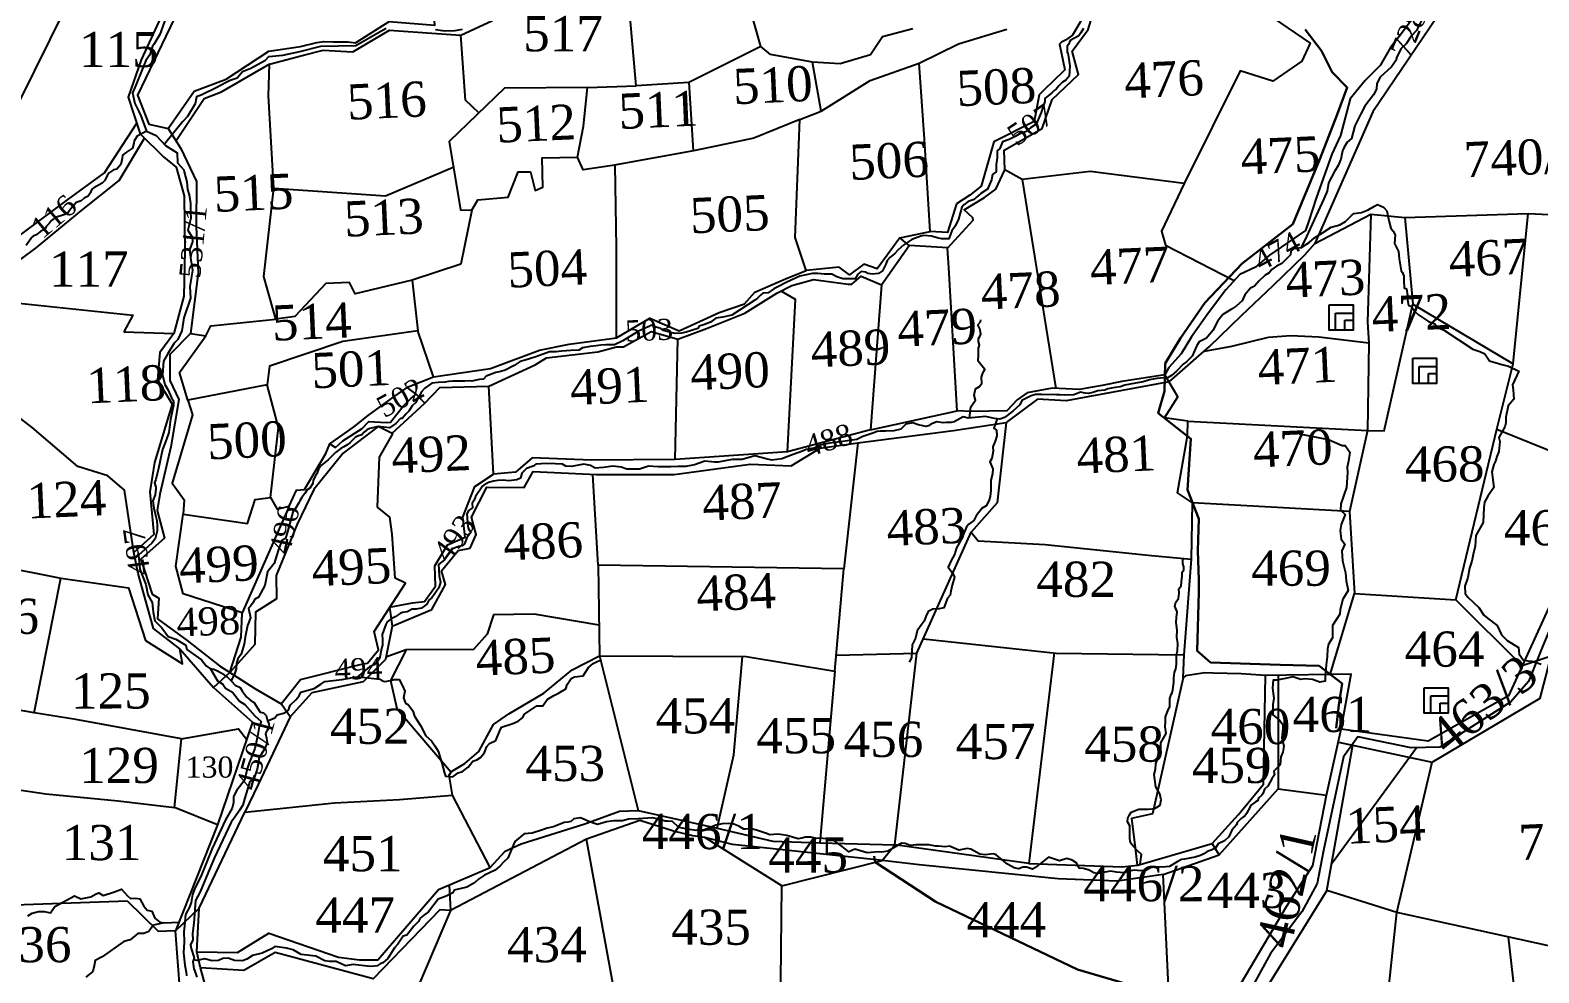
# Model space of a CAD drawing. Header units: inches. Extents: x 38 to 715, y -32 to 1237.
# Drawn here: x 269.2 to 376.4, y 925.1 to 992 of the extents above; entities that cross this region are included whole.
import ezdxf

# ---------------------------------------------------------------- set-up
doc = ezdxf.new("R2010")
doc.units = ezdxf.units.IN
doc.header["$MEASUREMENT"] = 0
doc.linetypes.add('ACAD_ISO02W100', pattern=[15, 12, -3])
doc.linetypes.add('ACAD_ISO07W100', pattern=[3, 0, -3])
for name, color, linetype in [('CARTTRACK', 30, 'ACAD_ISO02W100'), ('NALA', 4, 'Continuous'), ('SQUAREWELL', 5, 'Continuous'), ('SURVEY_BND', 7, 'Continuous'), ('SURVEY_NO', 7, 'Continuous')]:
    doc.layers.add(name, color=color, linetype=linetype)
doc.layers.add('FOOTPATH', color=150, linetype='ACAD_ISO07W100', lineweight=30)
doc.styles.get("Standard").update_dxf_attribs({"font": 'TIMES.TTF', "height": 0.12})

msp = doc.modelspace()

# ---------------------------------------------------------------- linework, layer by layer
at = {"layer": 'CARTTRACK', "linetype": 'ByBlock'}
for points in [[(408.67, 990.96), (400.1, 983.94), (395.84, 979.23), (392.1, 974.14), (390.21, 970.39), (387.23, 964.7), (385.1, 961.06), (382.06, 958.38), (380.76, 956.59), (378.45, 952.48), (376.69, 948.31), (375.67, 945.78), (374.43, 944.32), (369.37, 941.11), (367.34, 941.06), (363.56, 941.85), (362.53, 940.41), (361.11, 933.76), (360.65, 931.42), (359.58, 929.4), (357.35, 926.44), (356.13, 924.25)], [(367.75, 941.07), (361.69, 932.8)]]:
    msp.add_lwpolyline(points, dxfattribs=at)
at = {"layer": 'FOOTPATH', "linetype": 'ByBlock'}
for points in [[(359.8, 992.07), (360.96, 990.56), (361.72, 989.04), (362.8, 987.97), (362.07, 986.03), (360.85, 982.88), (358.94, 978.25), (355.32, 975.47), (352.68, 972.67), (350.94, 970.16), (349.87, 968.35), (349.81, 966.39), (349.37, 964.82), (351.69, 963.01), (351.44, 959.38), (352.25, 957.32), (352.17, 955.05), (352.25, 952.98), (352.25, 952.11), (352.14, 947.94), (353.09, 947.13), (358.04, 946.96), (360.8, 946.88), (362.43, 945.62), (362.19, 944.12), (362.01, 942.45)], [(354.03, 922.27), (343.64, 925.32), (333.56, 930.13), (329.24, 932.93), (329.19, 933.37)]]:
    msp.add_lwpolyline(points, dxfattribs=at)
at = {"layer": 'NALA'}
for points in [[(278.86, 992.97), (278.42, 991.73), (278, 991.01), (277.9, 990.9), (277.72, 990.29), (277.42, 989.88), (277.12, 989.13), (276.72, 988.12), (276.47, 987.58), (276.65, 986.83), (276.92, 986.25), (277.06, 985.94), (277.15, 985.75), (277.47, 984.86), (278.16, 984.54), (278.83, 983.85), (279.64, 983.32), (279.68, 982.62), (280.12, 982.11), (280.15, 981.96), (280.34, 981.25), (280.38, 980.72), (280.51, 980.34), (280.6, 979.72), (280.6, 979.11), (280.63, 978.68)], [(344.06, 992.14), (343.87, 991.84), (343.73, 991.63), (343.12, 991.29), (342.98, 991.01), (342.9, 990.9), (342.9, 990.44), (342.94, 990.42), (343.09, 989.51), (343.07, 989.13), (343.03, 988.77), (342.81, 988.48), (342.57, 988.33), (342.31, 988.08), (342.12, 987.85), (341.96, 987.74), (341.81, 987.59), (341.3, 987.18), (341.3, 986.96), (341.19, 986.61), (341.04, 986.19), (340.7, 985.35), (340.29, 985.09), (339.94, 984.81), (339.65, 984.74), (339.21, 984.48), (338.77, 984.27), (338.3, 984.11), (338.1, 983.62), (337.92, 983.47), (337.92, 982.97), (337.84, 982.48), (337.84, 981.96), (337.6, 981.78), (337.52, 981.41), (337.23, 980.74), (336.77, 980.43), (336.42, 980.15), (336.28, 980), (335.87, 979.87), (335.56, 979.62), (335.41, 979.46), (335.18, 978.61), (334.94, 978.11), (334.7, 977.78), (334.49, 977.2), (334.3, 977.2), (333.97, 977.21), (333.65, 977.27), (333.26, 977.4), (332.71, 977.44), (332.5, 977.41), (331.85, 977.17), (331.3, 976.79), (330.88, 976.44), (330.63, 976.15), (330.3, 975.89), (330.11, 975.67), (330, 975.4), (329.78, 974.94), (329.49, 974.74), (329.07, 974.7), (328.74, 974.74), (328.56, 974.85), (328.25, 974.9), (328.01, 974.7), (327.82, 974.36), (327.43, 974.38), (326.96, 974.38), (326.52, 974.5), (326.18, 974.71), (325.65, 974.7), (325.17, 974.76), (324.79, 974.76), (324.34, 974.66), (323.91, 974.55), (323.33, 974.31), (322.87, 974.08), (322.39, 973.83), (322.04, 973.65), (321.64, 973.38), (321.28, 973.36), (321.11, 973.2), (320.9, 972.99), (320.71, 972.85), (319.06, 971.78), (318.42, 971.64), (317.93, 971.58), (317.56, 971.29), (317.12, 971.12), (316.74, 971), (316.65, 970.83), (315.81, 970.59), (315.49, 970.51), (315.04, 970.48), (314.63, 970.59), (314.21, 970.7), (314.02, 970.83), (313.68, 970.93), (313.3, 971.09), (313.16, 970.98), (312.43, 970.66), (311.32, 969.96), (310.72, 969.69), (310.11, 969.69), (309.76, 969.66), (309.43, 969.61), (308.99, 969.57), (308.45, 969.46), (308.19, 969.3), (307.62, 969.27), (306.97, 969.24), (306.58, 969.18), (306.1, 969.19), (305.14, 968.84), (304.37, 968.6), (304.03, 968.5), (303.59, 968.21), (302.97, 967.89), (302.64, 967.78), (302.3, 967.71), (301.6, 967.45), (301.41, 967.24), (301.1, 967.23), (300.59, 967.11), (300.41, 967.12), (300.09, 967.11), (299.79, 967.09), (299.71, 967.09), (299.25, 967.11), (298.94, 967.07), (298.67, 967.02), (298.2, 967.01), (297.75, 966.97), (297.24, 966.61), (297, 966.33), (296.94, 966.17), (296.75, 965.86), (296.61, 965.59), (296.35, 965.34), (296.11, 964.97), (295.92, 964.78), (295.64, 964.45), (295.51, 964.46), (295.2, 964.1), (294.73, 963.79), (293.94, 963.89), (293.34, 963.73), (293.14, 963.65), (292.95, 963.47), (292.78, 963.28), (292.46, 963.2), (292.3, 963.09), (292.15, 962.95), (291.94, 962.74), (291.79, 962.61), (291.5, 962.43), (291.29, 962.33), (290.91, 962.03), (290.74, 961.86), (290.54, 961.68), (290.37, 961.52), (289.9, 961.13), (289.69, 960.84), (289.57, 960.53), (289.48, 960.38), (289.32, 960.08), (289.3, 959.83), (289.07, 959.49), (288.88, 959.38), (288.73, 959.13), (288.51, 958.85), (288.36, 958.59), (288.29, 958.47), (288.05, 958.05), (287.93, 957.87), (287.87, 957.8), (287.52, 956.5), (287.35, 955.93), (287.1, 955.78), (286.83, 955.08), (286.55, 954.15), (286.07, 953.57), (285.87, 952.59), (285.42, 951.76), (285.14, 951.59), (285.06, 951.39), (284.86, 951.13), (284.73, 950.97), (284.86, 950.3), (284.65, 949.75), (284.48, 948.92), (284.42, 948.41), (284.2, 947.7), (283.96, 947.38), (283.86, 947.07), (283.84, 946.68), (283.74, 946.35), (283.48, 945.81), (283.77, 945.51), (284.14, 945.34), (284.3, 945.06), (284.43, 944.86), (284.61, 944.65), (284.9, 944.4), (285.1, 944.29), (285.54, 943.58), (285.79, 943.54), (285.97, 943.36), (286.08, 942.98), (286.17, 942.77), (286.18, 942.53), (286.02, 942.26), (285.94, 942.08), (286.01, 941.74), (286.04, 941.41), (285.89, 941.02), (285.62, 940.58), (285.47, 940.38), (285.34, 939.55), (285.1, 938.85), (284.82, 938.66), (284.45, 937.51), (284.32, 936.99), (284.06, 936.59), (283.76, 936.14), (283.48, 935.78), (282.3, 933.28), (281.73, 931.91), (281.28, 930.83), (280.96, 930.22), (280.83, 928.61), (280.74, 927.87), (280.76, 927.42), (280.59, 927.06), (280.65, 926.8), (280.85, 926.14), (280.76, 925.86), (280.83, 925.37), (280.9, 925.19), (281.05, 924.77)]]:
    msp.add_lwpolyline(points, dxfattribs=at)
at = {"layer": 'NALA', "linetype": 'ByBlock'}
for points in [[(294.5, 992.14), (293.92, 991.81), (292.34, 990.93), (289.83, 990.88), (288.35, 990.5), (287.14, 990.23), (286.42, 990.16), (286.14, 990.13), (285.89, 989.86), (284.88, 989.32), (284.29, 989.07), (283.91, 988.62), (283.42, 988.46), (283.14, 988.31), (282.42, 987.94), (281.41, 987.43), (281.03, 987.3), (280.94, 986.8), (280.39, 985.9), (280.02, 985.52), (278.76, 983.93)], [(368.07, 992.71), (367.71, 992), (367.34, 991.6), (366.98, 991.06), (366.64, 990.74), (366.33, 990.14), (366.25, 989.87), (366.12, 989.67), (365.94, 989.43), (365.13, 988.69), (364.89, 988.24), (364.87, 987.84), (364.66, 987.44), (364.05, 986.64), (363.76, 986.09), (363.59, 985.75), (363.34, 985.23), (363.09, 984.33), (362.8, 984.08), (362.56, 983.68), (362.45, 983.45), (362.34, 982.88), (362.15, 982.43), (361.9, 981.99), (361.69, 981.6), (361.47, 981.18), (361.36, 980.59), (361.14, 980.06), (359.76, 977.07), (359.51, 976.58), (359.01, 976.51), (358.78, 976.3), (358.77, 976.08), (358.15, 975.45), (357.78, 975.27), (357.45, 975.04), (357.45, 975.04), (357.25, 974.79), (356.96, 974.63), (356.52, 974.21), (356.2, 973.86), (355.93, 973.7), (355.52, 973.24), (355.33, 972.8), (354.92, 972.46), (354.58, 972.21), (354.2, 971.98), (353.96, 971.83), (353.61, 971.39), (353.25, 970.71), (352.79, 970.16), (352.28, 969.89), (352.1, 969.64), (351.78, 968.88), (351.37, 968.47), (351.13, 968.32), (350.69, 967.83), (350.32, 967.5), (350.07, 967.37), (349.26, 967.29), (348.75, 967.19), (348.29, 967.05), (347.74, 966.96), (346.99, 966.81), (346.65, 966.71), (346.3, 966.66), (345.78, 966.55), (345.57, 966.46), (345.08, 966.42), (344.73, 966.3), (344.41, 966.22), (344.17, 966.24), (343.85, 966.32), (343.38, 966.14), (342.73, 966.11), (342.37, 966.13), (342.13, 966.12), (341.06, 966.15), (340.65, 966.16), (340.34, 966.07), (339.67, 965.72), (339.52, 965.41), (339.04, 964.96), (338.44, 964.52), (338.11, 964.4), (337.73, 964.45), (337.1, 964.59), (335.87, 964.47), (335.51, 964.56), (334.86, 964.21), (334.65, 964.16), (334.3, 964.17), (334.09, 964.15), (333.64, 964.21), (333.2, 964.04), (333.04, 963.93), (332.88, 963.89), (332.31, 964), (331.93, 964.15), (331.44, 964.04), (331.07, 963.68), (330.57, 963.57), (329.99, 963.54), (329.63, 963.56), (329.39, 963.53), (329.09, 963.41), (328.38, 963.18), (327.96, 962.95), (326.96, 962.82), (326, 962.69), (325.35, 962.56), (324.91, 962.35), (324.57, 962.3), (324.35, 962.25), (324.09, 962.13), (323.42, 961.89), (323.05, 961.76), (322.63, 961.59), (321.92, 961.5), (321.5, 961.58), (320.7, 961.8), (319.81, 961.54), (319.1, 961.54), (319.1, 961.54), (318.09, 961.35), (317.86, 961.35), (317.86, 961.35), (317.14, 961.42), (316.41, 961.17), (315.8, 961.05), (315.26, 961.04), (314.74, 961.02), (313.82, 961.01), (313.15, 961.07), (312.51, 960.84), (311.6, 960.84), (311.2, 960.99), (310.61, 961.06), (309.95, 960.98), (309.36, 960.91), (309.02, 961.1), (308.55, 961.2), (307.67, 961.03), (307.27, 961.07), (307.04, 961.2), (306.53, 961.24), (305.9, 961.25), (305.14, 961.2), (304.94, 961.06), (304.47, 960.89), (304.15, 960.57), (304.05, 960.2), (303.78, 960.09), (303.23, 960.02), (302.82, 960.06), (302.45, 960.05), (302.13, 960), (301.77, 959.9), (301.44, 959.71), (301.35, 959.65), (300.85, 958.9), (300.75, 958.65), (300.62, 958.44), (300.64, 958.1), (300.36, 957.92), (300.23, 957.66), (300.25, 957.45), (300.28, 956.99), (300.34, 956.66), (300.51, 956.35), (300.23, 955.97), (300.07, 955.55), (299.91, 955.4), (299.64, 955.36), (299.4, 955.26), (299.25, 955.19), (298.64, 954.41), (298.22, 954.09), (298.25, 953.73), (298.26, 953.28), (298.37, 952.82), (298.25, 952.42), (297.75, 951.72), (297.54, 951.54), (297.39, 951.26), (297.01, 950.98), (296.64, 950.91), (296.34, 950.91), (296, 950.71), (295.67, 950.67), (295.49, 950.6), (295.15, 950.37), (294.86, 950.22), (294.58, 950), (294.49, 949.81), (294.22, 949.11), (294.24, 948.73), (294.24, 948.35), (294.17, 948.11), (294.17, 948.11), (294.02, 947.39), (293.7, 946.98), (293.33, 946.8), (292.44, 946.07)], [(299.91, 992.09), (299.39, 991.99), (298.68, 991.97), (298.01, 992.05)], [(277.47, 984.86), (276.81, 984.5), (276.6, 984.16), (276.57, 984), (276.48, 983.66), (276.06, 983.36), (275.77, 983.15), (275.74, 982.91), (275.64, 982.5), (275.37, 982.16), (275.13, 982.1), (274.81, 981.91), (274.7, 981.75), (274.5, 981.35), (274.33, 981.17), (273.73, 980.83), (273.59, 980.73), (273.48, 980.46), (273.32, 980.25), (273.05, 980.1), (272.83, 979.91), (272.47, 979.79), (272.32, 979.58), (272.2, 979.45), (271.94, 979.13), (271.67, 978.95), (271.39, 978.84), (271.15, 978.78), (271.06, 978.75), (270.85, 978.6), (270.7, 978.48), (270.56, 978.3), (270.37, 978.11), (270.26, 977.94), (270.11, 977.82), (269.93, 977.72), (269.64, 977.5), (269.42, 977.41), (269.28, 977.28), (269.22, 977.19), (268.91, 976.74)], [(359.51, 976.58), (360.09, 976.94), (360.48, 977.29), (361.03, 977.63), (361.65, 978.05), (362.28, 978.21), (362.67, 978.44), (363.09, 978.87), (363.27, 979.02), (363.8, 979.07), (364.29, 979.27), (364.74, 979.53), (364.94, 979.66), (365.37, 979.46), (365.61, 979.21), (365.68, 978.84), (365.78, 978.41), (365.89, 977.96), (366.05, 977.76), (366.21, 977.49), (366.15, 976.89), (366.43, 976.32), (366.48, 975.8), (366.64, 974.94), (366.73, 974.82), (366.81, 974.56), (366.81, 974.26), (366.85, 973.73), (367, 973.67), (367.07, 973.18), (367.08, 972.88), (367.14, 972.51), (367.37, 972.4), (367.6, 972.04), (367.86, 971.81), (368.57, 971.34), (369.02, 971.18), (369.22, 970.92), (369.64, 970.74), (371.72, 969.38), (372.22, 969.2), (372.58, 969.04), (372.9, 968.54), (373.79, 968.29), (374.25, 968.17), (375, 967.81), (374.55, 966.84), (374.59, 966.49), (374.64, 965.82), (374.24, 965.35), (374.07, 964.55), (374.06, 964.14), (373.99, 963.85), (373.78, 963.48), (373.56, 963.1), (373.63, 962.81), (373.57, 962.11), (373.42, 961.75), (373.33, 961.42), (373.21, 961.18), (373.08, 960.65), (373.21, 959.55), (372.78, 958.94), (372.54, 958.51), (372.5, 958.13), (372.45, 957.06), (371.93, 956.13), (371.89, 955.37), (371.75, 954.8), (371.64, 954.31), (371.48, 953.81), (371.36, 953.16), (371.16, 952.53), (371.17, 952.02), (371.36, 951.77), (372.15, 951.02), (372.51, 950.48), (372.77, 950.26), (373.44, 949.74), (373.76, 949.08), (374.17, 948.67), (374.96, 948.18), (375.02, 947.72), (375.31, 947.31), (375.62, 947.23), (375.92, 947.22), (376.58, 947.01)], [(280.63, 978.68), (280.42, 977.82), (280.71, 977.34), (280.73, 976.99), (280.53, 976.43), (280.63, 975.71), (280.73, 974.97), (280.55, 973.83), (280.61, 972.99), (280.12, 971.61), (279.99, 970.68), (279.7, 970.05), (279.43, 969.79), (278.96, 969.03), (278.67, 968.51), (278.61, 967.54), (278.78, 966.86), (279.02, 966.47), (279.24, 965.92), (279.39, 965.7), (279.39, 965.38), (279.18, 964.41), (279.07, 963.45), (278.89, 962.98), (278.6, 962.25), (278.32, 960.9), (278.24, 960.51), (278.14, 960.12), (278.05, 959.88), (278.14, 959.58), (278.14, 959.45), (278.09, 959.03), (277.92, 958.6), (277.99, 958.09), (278.11, 957.58), (278.21, 957.21), (278.22, 956.85), (278.24, 956.48), (278.1, 955.91), (277.85, 955.6), (277.36, 955.15), (276.91, 954.75), (276.99, 953.75), (277.43, 952.67), (277.56, 951.93), (277.88, 951.39), (277.92, 950.93), (277.94, 950.7), (278.07, 950.07), (278.57, 949.57), (279.01, 948.97), (279.56, 948.78), (280.26, 948.35), (280.35, 948.04), (281.37, 947.31), (281.72, 946.88), (282.01, 946.68), (282.52, 945.81), (282.9, 945.57), (283.09, 945.29), (283.58, 945.01), (284.08, 944.37), (284.47, 944.13), (285.16, 943.33), (285.63, 942.92), (285.49, 942.58), (285.36, 941.86), (285.17, 941), (285.04, 940.66), (284.88, 940.27), (284.76, 939.99), (284.62, 939.57), (284.43, 938.74), (283.89, 938.06), (283.65, 937.61), (283.65, 937.18), (283.55, 936.78), (283.08, 935.95)], [(359.38, 963.35), (361.47, 962.96), (362.44, 962.52), (362.65, 962.54), (362.99, 962.05), (362.89, 961.41), (362.8, 961), (362.82, 960.61), (362.74, 959.56), (362.35, 958.4), (362.33, 957.95), (362.64, 957.64), (362.36, 956.91), (362.3, 956.5), (362.36, 955.88), (362.62, 955.52), (362.42, 955.04), (362.45, 954.35), (362.68, 953.49), (362.71, 952.91), (362.87, 952.24), (362.68, 951.93), (362.48, 951.61), (362.3, 950.88), (362.27, 950.55), (361.76, 949.75), (361.75, 948.88), (361.46, 948.43), (361.4, 948.09), (361.38, 947.52), (361.32, 947.17), (361.22, 946.23), (361.22, 945.8), (360.86, 945.72), (360.33, 945.91), (359.79, 945.95), (359.51, 945.91), (358.93, 946.09), (358.4, 945.98), (358.15, 945.93), (357.79, 945.87), (357.53, 945.86), (357.48, 945.33), (357.54, 944.92), (357.57, 944.59), (357.5, 944.14), (357.5, 943.4), (357.98, 943.03), (358.21, 942.71), (358.22, 942.44), (358.16, 941.76), (358.29, 941.17), (358.22, 940.75), (358.08, 940.41), (358.03, 939.86), (357.57, 939.41), (357.62, 939.15), (357.45, 938.86), (357.29, 938.6), (357.16, 938.33), (356.91, 938.13), (356.81, 937.78), (356.73, 937.69), (356.5, 937.49), (356.44, 937.31), (356.25, 937.2), (356, 937), (355.9, 936.87), (355.65, 936.4), (355.55, 936.24), (355.27, 936.04), (354.98, 935.75), (354.92, 935.59), (354.59, 935.21), (354.39, 934.74), (354.07, 934.45), (353.62, 934.23), (353.43, 933.94), (353.13, 933.79), (352.84, 933.69), (352.6, 933.53), (352.37, 933.41), (352, 933.3), (351.23, 933.15), (351.02, 933.13), (350.71, 932.95), (350.16, 932.63), (349.67, 932.58), (349.2, 932.6), (348.8, 932.53), (348.5, 932.37), (348.12, 932.32), (347.65, 932.36), (347.18, 932.28), (346.95, 932.17), (346.4, 932.23), (345.97, 932.3), (345.04, 932.14), (344.8, 932.19), (344.47, 932.38), (344.05, 932.49), (343.74, 932.5), (343.58, 932.86), (343.26, 933.08), (342.88, 933.2), (342.35, 933.04), (342.22, 933.07), (341.57, 933.3), (341, 932.84), (340.77, 932.62), (340.44, 932.44), (340, 932.59), (339.74, 932.59), (339.45, 932.46), (339.14, 932.53), (338.65, 932.79), (337.85, 933.45), (337.64, 933.52), (337.06, 933.45), (336.7, 933.51), (336.06, 933.87), (335.79, 933.91), (335.2, 933.78), (334.54, 934.07), (334.23, 934.02), (333.75, 934.08), (333.55, 934.08), (333.07, 934.16), (332.79, 934.17), (332.17, 934.16), (331.74, 934.13), (331.39, 934.27), (331.12, 934.28), (330.15, 933.72), (329.73, 933.64), (329.51, 933.67), (328.69, 933.61), (327.81, 933.86), (327.39, 933.67), (326.91, 934.04), (326.22, 934.55), (325.32, 934.64), (325.1, 934.61), (324.7, 934.71), (324.3, 934.71), (324.04, 934.65), (323.77, 934.59), (322.97, 934.84), (322.37, 934.92), (321.75, 934.87), (321.6, 934.96), (320.82, 935.22), (320.47, 935.3), (320.06, 935.29), (319.92, 935.28), (319.56, 935.49), (319.22, 935.64), (318.85, 935.68), (318.38, 935.66), (317.92, 935.57), (317.09, 935.24), (316.53, 935.19), (316.07, 935.25), (315.3, 935.41), (314.85, 935.83), (314.52, 935.86), (314.33, 935.85), (313.95, 935.96), (313.44, 936.08), (312.4, 936.01), (311.72, 935.98), (311.29, 935.87), (310.67, 935.87), (310.17, 935.79), (309.53, 935.62), (309.03, 935.78), (308.31, 936.09), (307.84, 936.02), (307.62, 935.83), (307.42, 935.78), (307.15, 935.75), (306.39, 935.45), (305.94, 935.34), (305.61, 935.23), (304.88, 934.99), (304.32, 934.95), (303.65, 934.4), (303.14, 933.22), (302.87, 932.96), (302.57, 932.66), (302.26, 932.38), (301.5, 932.01), (301.06, 931.72), (300.78, 931.47), (300.24, 931.15), (299.33, 930.94), (299.23, 930.76), (298.77, 930.53), (298.2, 930.32), (297.5, 929.41), (297.15, 929.15), (296.92, 928.96), (296.8, 928.72), (296.46, 928.39), (295.96, 927.76), (295.71, 927.67), (295.51, 927.39), (295.34, 927.11), (295.1, 926.85), (294.61, 926.09), (294.27, 925.79), (294.07, 925.72), (293.87, 925.57), (293.49, 925.53), (293.15, 925.56), (292.17, 925.68), (291.62, 925.58), (290.95, 925.89), (290.51, 925.88), (290.15, 925.94), (289.51, 926.26), (288.46, 926.37), (287.89, 926.71), (287.41, 926.83), (286.59, 926.94), (286.35, 926.79), (285.69, 926.47), (285, 926.3), (284.6, 926.05), (284.29, 925.93), (283.72, 925.95), (283.28, 926.12), (282.9, 926.1), (282.59, 925.95), (282.13, 925.94), (281.59, 926.07), (281.08, 925.95), (280.81, 926.01)], [(348.09, 932.8), (348.17, 933.48), (347.84, 933.8), (347.61, 934.04), (347.4, 934.3), (347.36, 934.62), (347.36, 934.92), (347.36, 935.31), (347.36, 935.51), (347.19, 935.8), (347.2, 936.06), (347.32, 936.31), (347.45, 936.48), (347.98, 936.7), (348.65, 936.7), (349.14, 936.74), (349.25, 936.82), (349.5, 936.99), (349.57, 937.37), (349.47, 937.78), (349.19, 938.28), (349.12, 938.8), (349.07, 939.16), (349.18, 939.53), (349.2, 939.93), (349.28, 940.18), (349.42, 940.51), (349.54, 940.75), (349.54, 941.24), (349.55, 941.41), (349.94, 942.07), (349.85, 942.55), (349.88, 942.93), (349.89, 943.26), (350.06, 943.68), (350.18, 943.99), (350.18, 944.37), (350.18, 944.57), (350.29, 944.84), (350.35, 944.96), (350.41, 945.17), (350.47, 945.72), (350.47, 946.02), (350.52, 946.4), (350.62, 946.66), (350.65, 946.81), (350.66, 947.02), (350.66, 947.37), (350.66, 947.67), (350.74, 947.95), (350.76, 948.46), (350.69, 948.92), (350.71, 949.42), (350.65, 949.95), (350.66, 950.31), (350.71, 950.71), (350.54, 951.12), (350.61, 951.4), (350.8, 951.66), (350.85, 952.04), (350.84, 952.34), (350.99, 952.56), (351.01, 952.84), (351.07, 953.28), (351.07, 953.53), (351.19, 953.69), (351.19, 953.91), (351.12, 954.16), (351.12, 954.33), (351.14, 954.5)], [(283.48, 945.81), (283.21, 946.09), (282.99, 946.25), (282.72, 946.39), (282.52, 946.51), (282.25, 946.61), (282.01, 946.68)], [(286.08, 942.98), (286.58, 943.19), (286.75, 943.4), (287.3, 943.54), (287.56, 943.73), (287.69, 944.08), (288.08, 944.46), (288.33, 944.74), (288.45, 945), (289.39, 945.28), (289.86, 945.59), (290.15, 945.76), (291.36, 945.9), (291.9, 946), (292.2, 946.07), (292.79, 946.07), (294.05, 945.93), (294.23, 945.81), (294.4, 945.76), (294.81, 945.84), (295.07, 945.92), (295.42, 945.91), (295.67, 945.45), (295.82, 945.08), (295.73, 944.61), (295.88, 944.23), (296.06, 944.13), (296.4, 943.68), (296.52, 943.31), (296.95, 942.64), (297.33, 941.91), (297.73, 941.55), (297.96, 941.2), (298.2, 940.81), (298.47, 939.98), (298.64, 939.25), (298.72, 939.04), (299.23, 938.99), (299.63, 939.28), (299.93, 939.38), (300.33, 939.68), (300.65, 940.11), (300.94, 940.21), (301.21, 940.37), (301.49, 940.73), (301.66, 941.16), (301.84, 941.36), (302.3, 941.58), (302.56, 942.21), (302.71, 942.53), (303.51, 942.79), (303.89, 942.96), (304.2, 943.2), (304.34, 943.45), (305.21, 944.03), (305.63, 944.03), (305.95, 944.5), (306.42, 944.78), (306.75, 944.95), (307.27, 945.26), (307.37, 945.55), (307.65, 945.98), (307.89, 946.11), (308.51, 946.17), (308.88, 946.77), (309.22, 947.05), (309.49, 947.18), (309.62, 947.24), (309.8, 947.3)], [(283.08, 935.95), (282.14, 933.91), (281.34, 931.91), (280.91, 931.08), (280.75, 930.63), (280.65, 930.08), (280.53, 929.74), (280.24, 929.22), (280.18, 928.42), (280.12, 928), (280.15, 927.28), (280.11, 926.5), (280.2, 925.63), (280.3, 925.12), (280.32, 924.86)], [(269.04, 929.12), (269.35, 929.32), (269.79, 929.44), (270.21, 929.44), (270.65, 929.33), (270.97, 929.78), (272.35, 930.55), (272.8, 930.34), (273.51, 930.48), (273.89, 930.68), (274.09, 930.76), (274.39, 930.57), (275.19, 930.83), (275.7, 931.03), (276.12, 930.54), (276.34, 930.36), (276.71, 930.38), (277.01, 930.33), (277.29, 929.81), (277.52, 929.52), (277.86, 929.46), (278.07, 928.96), (278.43, 928.68), (278.71, 928.62), (277.97, 928.47), (277.78, 928.22), (277.65, 928.02), (277.29, 927.86), (276.86, 927.86), (276.3, 927.43), (275.85, 927.3), (274.33, 926.22), (273.82, 925.96), (273.75, 925.58), (273.66, 925.17), (273.17, 924.77)], [(278.71, 928.62), (279.79, 928.68)]]:
    msp.add_lwpolyline(points, dxfattribs=at)
at = {"layer": 'SQUAREWELL', "linetype": 'ByBlock'}
for points in [[(361.51, 972.53), (363.22, 972.53), (363.22, 970.73), (361.51, 970.73)], [(361.97, 971.94), (363.22, 971.94), (363.22, 970.73), (361.97, 970.73)], [(362.63, 971.44), (363.22, 971.44), (363.22, 970.73), (362.63, 970.73)], [(367.45, 968.73), (369.15, 968.73), (369.15, 966.93), (367.45, 966.93)], [(367.9, 968.14), (369.15, 968.14), (369.15, 966.93), (367.9, 966.93)], [(368.57, 967.64), (369.15, 967.64), (369.15, 966.93), (368.57, 966.93)], [(368.27, 945.32), (369.98, 945.32), (369.98, 943.52), (368.27, 943.52)], [(368.73, 944.74), (369.98, 944.74), (369.98, 943.52), (368.73, 943.52)], [(369.4, 944.23), (369.98, 944.23), (369.98, 943.52), (369.4, 943.52)]]:
    msp.add_lwpolyline(points, close=True, dxfattribs=at)
at = {"layer": 'SURVEY_BND'}
for points in [[(321.13, 990.87), (316, 988.31), (312.28, 988.07), (311.84, 992.92), (311.13, 999.42)], [(279.72, 993.42), (276.84, 987.42), (277.63, 985.35), (279.02, 985.04), (280.87, 987.71), (283.14, 988.55), (286.16, 990.54), (288.42, 990.86), (289.58, 991.15), (290.07, 991.23), (290.76, 991.2), (291.8, 991.2), (292.33, 991.14), (294.72, 992.64), (297.95, 992.39), (297.75, 995.3)], [(278.81, 993.61), (277.09, 989.93), (276.17, 987.28), (277.03, 984.67), (278.67, 983.04), (279.57, 982.31), (280.15, 980.26), (280.19, 976.37), (280.12, 973.13), (279.41, 970.48), (278.41, 969.13), (278.25, 967.2), (279.29, 965.47), (278.05, 961.32), (277.71, 959.23), (277.99, 956.21), (276.58, 954.94), (275.91, 959.37), (274.73, 960.38), (272.59, 961.04), (269.35, 963.82), (267.9, 964.92)], [(331.92, 992.12), (329.77, 991.55), (328.91, 990.27), (326.76, 989.65), (324.8, 989.75), (321.82, 990.31), (321.13, 990.87), (320.37, 993.55)], [(286.21, 989.62), (288.62, 990.25), (290.02, 990.61), (292.14, 990.49), (294.73, 992.03), (298.08, 991.79), (299.8, 991.67), (302.05, 992.71)], [(279.02, 985.04), (279.92, 983.62), (281.03, 981.29), (280.99, 978.08), (281.15, 974.79), (280.59, 970.49), (281.68, 970.33), (282.04, 971.04), (286.66, 971.51), (285.81, 974.53), (286.51, 980.8), (286.13, 987.36), (286.21, 989.62), (282.72, 987.61), (281.57, 987.15), (279.57, 984.17)], [(266.13, 972.87), (266.07, 973.95), (269.64, 976.56), (272.85, 979.22), (275.53, 981.36), (277.34, 984.36)], [(266.13, 972.87), (276.51, 971.79), (275.87, 970.6)]]:
    msp.add_lwpolyline(points, dxfattribs=at)
at = {"layer": 'SURVEY_BND', "linetype": 'ByBlock'}
for points in [[(265.8, 985.89), (268.38, 986.83), (271.77, 993.67), (276.16, 997.63)], [(379.87, 991), (376.6, 993.07), (372.32, 994.56), (370.23, 994.54), (364.62, 986.22), (360.5, 976.88), (364.48, 978.96), (366.89, 978.72), (375.66, 979.02), (386.84, 978.47), (390.18, 977.01), (393.55, 975.44), (399.62, 982.51), (398.76, 984.47), (393.84, 977.57), (390.2, 978.25), (381.9, 984.91), (383.34, 987.06)], [(343.96, 992.83), (343.28, 991.67), (342.77, 991.33), (342.5, 991.17), (342.36, 991.04), (342.73, 989.21), (341.86, 988.37), (341.35, 987.9), (340.9, 987.45), (340.56, 985.54), (337.68, 984.1), (336.78, 980.96), (335.97, 980.32), (335.02, 979.69), (334.38, 977.66), (333.16, 977.72), (332.76, 984.28), (332.37, 989.68), (335.18, 991.05), (338.61, 992.11)], [(367.77, 993.28), (366.58, 991.71), (365.86, 990.79), (365.13, 989.52), (364.06, 988.45), (363.01, 987.15), (362.31, 984.56), (361.71, 983.23), (360.58, 980.1), (360.06, 978.49), (359.84, 977.8), (357.28, 976.04), (356.28, 975.19), (355.16, 974.68), (354.18, 973.6), (352.94, 971.95), (351.73, 970.24), (351, 969.05), (350.11, 968.06), (349.84, 967.56), (346.77, 967.08), (345.38, 966.8), (344.55, 966.64), (343.76, 966.52), (341.84, 966.6), (340.06, 966.28), (339.34, 965.78), (338.61, 965), (336.06, 964.94), (335.07, 964.99), (334.48, 975.15), (334.38, 976.54), (336.21, 978.53), (336.2, 978.71), (335.58, 979.28), (337.03, 980.15), (337.83, 980.75), (338.47, 982.1)], [(356.51, 993.59), (360.16, 991.11), (359.57, 989.84), (357.52, 988.4), (355.18, 989.14), (351.22, 981.13), (344.52, 982), (339.7, 981.43), (338.47, 982.1), (338.43, 983.52), (341.12, 985.04), (341.84, 987.1), (343.71, 988.89), (343.24, 990.54), (344.38, 992.08), (344.7, 993.08)], [(301.09, 986.16), (300.15, 987.06), (299.8, 991.67)], [(331, 977.28), (329.4, 975.09), (328.44, 975.41), (327.42, 974.65), (326.69, 975.2), (324.34, 974.95), (323.57, 977.3), (323.9, 985.68), (325.41, 986.29), (328.89, 988.46), (332.37, 989.68)], [(325.41, 986.29), (324.8, 989.75)], [(308.8, 987.95), (302.92, 987.92), (298.97, 984.12), (299.78, 979.27), (300.6, 979.25), (301.01, 979.99), (303.18, 980.16), (303.88, 981.96), (304.77, 981.96), (305.09, 980.64), (305.63, 980.89), (305.58, 982.96), (308.11, 983)], [(316.35, 983.45), (310.58, 982.42), (308.51, 982.11), (308.11, 983), (308.53, 985.22), (308.8, 987.95), (312.28, 988.07)], [(323.9, 985.68), (320.63, 984.35), (318.62, 983.94), (316.35, 983.45), (316.04, 988.31)], [(267.89, 977.02), (271.86, 979.99), (274.48, 981.91), (276.78, 985.42)], [(286.51, 980.8), (294.45, 980.26), (299.27, 982.3)], [(297.87, 967.42), (301.92, 967.99), (305.4, 969.3), (307.5, 969.72), (310.88, 970.19), (310.87, 976.58), (310.77, 982.46)], [(339.7, 981.43), (342.09, 966.59)], [(351.22, 981.13), (349.6, 977.76), (349.89, 976.75), (354.77, 974.25)], [(300.6, 979.25), (299.81, 975.4), (296.34, 974.28), (292.29, 973.31), (291.89, 974.12), (290.22, 974.03), (288.02, 971.7), (286.66, 971.51)], [(364.48, 978.96), (364.24, 971.28), (364.33, 969.79), (360.77, 970.23), (358.8, 970.31), (357.18, 970.2), (354.57, 969.56), (352.62, 969.2)], [(366.89, 978.72), (367.47, 972.58), (374.59, 968.34), (375.66, 979.02)], [(334.41, 976.57), (331.67, 976.74), (331, 977.28), (333.16, 977.72)], [(296.63, 966.18), (297.25, 965.53), (298.31, 966.66), (301.81, 966.75), (305.09, 968.26), (305.9, 968.75), (309.54, 969.18), (310.87, 969.53), (311.36, 969.55), (313.34, 970.62), (315.23, 970.09), (317.27, 970.85), (320, 971.94), (322.26, 973.34), (323.32, 973.89), (324.86, 974.33), (327.34, 973.99), (327.6, 973.98), (328.26, 974.56), (329.7, 973.94), (331.67, 976.74)], [(350.14, 967.05), (353.02, 969.56), (355.28, 971.76), (357.54, 973.89), (359.79, 976.08), (360.5, 976.88)], [(373.42, 963.69), (382.56, 960), (385.81, 962.53), (389.12, 969.71), (392.3, 976.02)], [(310.88, 970.19), (313.25, 971.58), (315.33, 970.67), (318.17, 971.97), (319.96, 972.6), (320.71, 973.42), (322.88, 974.37), (324.34, 974.95)], [(296.34, 974.28), (296.75, 970.67), (291.42, 969.91), (286.21, 968.16), (286.05, 966.83), (280.42, 965.74), (279.82, 967.72), (281.68, 970.33)], [(328.91, 963.64), (323.02, 962.09), (323.6, 972.91), (322.58, 973.5)], [(329.7, 973.94), (328.91, 963.64), (335.07, 964.99)], [(351.46, 964.27), (364.23, 963.59), (365.42, 963.57), (367.47, 972.58)], [(335.96, 964.48), (336.04, 965.27), (336.37, 965.75), (336.28, 966.11), (336.38, 966.56), (336.67, 966.73), (336.82, 966.97), (336.81, 967.39), (336.91, 967.66), (336.97, 967.82), (337.04, 967.94), (336.57, 968.53), (336.6, 968.98), (336.6, 969.33), (336.6, 969.44), (336.66, 969.66), (336.59, 969.92), (336.59, 970.13), (336.71, 970.33), (336.77, 970.43), (336.68, 970.82), (336.54, 971.11), (336.73, 971.31), (336.77, 971.46)], [(275.87, 970.6), (279.41, 970.48)], [(280.59, 970.49), (279.14, 969), (279.13, 967.16), (279.78, 965.8), (279.2, 962.44), (278.43, 959.07), (278.23, 957.91), (278.76, 955.95), (277.07, 954.46), (277.87, 951.97), (278.34, 951.69), (278.26, 950.22), (280.37, 948.68), (282.66, 946.89), (285.16, 945.28), (287.03, 944.19), (288.41, 945.91), (292.66, 946.97), (293.18, 947.07), (293.95, 948.03), (293.66, 949.31), (294.69, 950.94), (295.87, 952.75), (295.15, 953.11), (294.92, 956.24), (294.77, 957.43), (293.88, 958.14), (294.04, 961.7), (294.97, 963.36), (293.94, 963.89), (291.44, 961.99), (289.36, 959.41), (288.17, 956.95), (286.68, 953.3), (286.72, 951.63), (285.21, 950.7), (285.17, 948.4), (283.39, 946.42), (282.24, 945.35), (285, 942.89), (282.51, 935.59), (279.46, 936.81), (279.97, 941.7), (284, 942.41), (284.58, 941.68)], [(286.28, 958.84), (286.75, 958.02), (287.62, 958.22), (288.12, 959.36), (288.71, 959.41), (290.21, 961.97), (290.5, 962.64), (292.19, 963.84), (293.22, 964.67), (294.89, 965.86), (296.07, 966.71), (297.87, 967.42), (296.75, 970.67)], [(323.02, 962.09), (315.03, 961.53), (315.23, 970.09)], [(364.33, 969.79), (364.23, 963.59), (362.95, 957.84), (351.81, 958.45)], [(362.95, 957.84), (363.31, 952.01), (370.51, 951.58), (373.42, 963.69), (374.59, 968.34)], [(294.75, 951.04), (294.92, 949.71), (297.76, 950.88), (298.73, 952.66), (298.43, 953.64), (299.62, 955.08), (300.47, 955.24), (300.9, 956.2), (300.56, 957.45), (301.66, 959.57), (304.31, 959.55), (304.94, 960.68), (309.44, 960.46), (314.97, 960.47), (320.38, 961.21), (323.28, 961.08), (325.34, 962.35), (328.02, 962.71), (334.81, 963.59), (338.57, 964.17), (337.93, 958.45), (336.08, 956.37), (336.58, 955.77), (341.34, 955.51), (348.89, 954.71), (351.73, 954.45), (351.81, 958.45), (350.74, 959.16), (351.44, 963.21), (351.46, 964.27), (349.8, 964.49), (350.75, 966), (349.84, 967.56)], [(350.14, 967.05), (342.83, 965.71), (340.78, 965.82), (338.57, 964.17)], [(280.42, 965.74), (280.75, 964.7), (279.29, 959.86), (280.14, 958.68), (280.07, 957.66), (284.65, 956.99), (285.19, 958.7), (286.28, 958.84), (286.86, 963.82), (286.05, 966.83)], [(290.5, 962.64), (290.9, 962.38), (291.42, 962.87), (292.8, 963.75), (293.28, 964.24), (294.51, 964.17), (294.8, 964.19), (295.7, 965.33), (296.27, 965.89), (296.63, 966.18), (295.99, 966.66)], [(315.03, 961.53), (309.09, 961.48), (304.88, 961.65), (303.69, 960.63), (302.14, 960.5), (301.81, 966.75)], [(294.91, 963.39), (297.25, 965.53)], [(337.92, 964.43), (337.68, 963.76), (337.87, 963.61), (337.89, 963.21), (337.77, 962.85), (337.61, 962.43), (337.63, 962.14), (337.55, 961.6), (337.41, 961.37), (337.62, 960.88), (337.59, 960.51), (337.47, 960.07), (337.46, 959.6), (337.48, 959.33), (337.42, 958.91), (337.32, 958.59), (337.15, 958.24), (336.86, 958.08), (336.42, 957.53), (336.26, 957.2), (335.91, 956.95), (335.74, 956.76), (335.64, 956.52), (335.31, 955.77), (335.03, 955.27), (334.9, 954.8), (334.66, 954.36), (334.44, 953.88), (334.76, 953.43), (334.9, 953.17), (334.72, 952.6), (334.63, 952.18), (334.59, 951.91), (334.4, 951.68), (334.12, 951), (333.8, 950.92), (333.36, 950.9), (333.01, 950.75), (332.86, 950.38), (332.73, 950.05), (332.44, 949.67), (332.23, 949.37), (332.12, 948.85), (331.88, 948.37), (331.83, 947.46), (331.67, 947.15)], [(328.02, 962.71), (327.02, 953.77), (309.57, 954.04), (309.19, 960.48)], [(294.75, 951.04), (296.37, 951.35), (297.22, 951.45), (298.01, 952.54), (297.96, 953.99), (298.87, 955.48), (300.11, 956.01), (299.94, 957.44), (300.81, 959.61), (302.14, 960.5)], [(382.56, 960), (380.04, 957.42), (374.26, 944.76), (368.55, 941.54), (362.37, 942.38), (363.08, 946.29), (356.98, 946.2)], [(283.39, 946.42), (284.2, 948.91), (284.26, 950.65), (280.08, 951.99), (279.56, 953.96), (280.07, 957.66)], [(287.62, 958.22), (284.26, 950.65)], [(326.49, 947.65), (332.22, 947.77), (336.08, 956.37)], [(261.48, 955.11), (266.72, 954.04), (271.39, 953.11)], [(269.48, 943.54), (271.39, 953.1), (276.19, 952.42), (277.4, 948.67), (280.02, 947.03), (279.85, 948.08), (277.98, 949.53), (276.89, 953.45), (276.58, 954.94)], [(332.68, 948.8), (342.12, 947.78), (351.21, 947.66), (351.73, 954.45)], [(309.57, 954.04), (309.67, 947.6), (320.09, 947.55), (326.39, 946.5), (327.02, 953.77)], [(361.59, 946.27), (363.31, 952.01)], [(362.17, 941.47), (368.83, 940.03), (376.5, 944.59), (377.29, 947.58), (375.23, 946.89), (370.51, 951.58)], [(309.63, 949.78), (305.03, 950.56), (302.14, 950.51), (301.67, 949.12), (300.7, 948.05), (295.92, 948.01), (294.48, 947.49)], [(294.92, 949.71), (294.45, 947.33), (292.87, 945.74), (289.21, 944.97), (287.69, 943.26), (287.03, 944.19)], [(279.85, 948.08), (282.24, 945.35)], [(295.92, 948.01), (294.81, 945.84), (295.25, 943.86), (299.12, 939.34)], [(326.39, 946.5), (325.32, 934.32), (330.65, 934.16), (332.22, 947.77)], [(341.97, 947.8), (340.16, 932.84), (330.65, 934.16)], [(287.69, 943.26), (285.4, 938.46), (284.46, 936.5), (290.83, 937.16), (295.46, 937.38), (299.22, 937.69), (298.99, 939.12), (299.14, 939.37), (300.09, 939.95), (301.08, 940.8), (301.7, 941.94), (302.12, 942.72), (303.22, 943.47), (305.7, 944.94), (307.73, 946.6), (309.67, 947.6)], [(309.67, 947.6), (312.41, 936.6), (318.03, 935.36), (319.2, 940.57), (319.83, 947.55)], [(340.16, 932.84), (346.81, 932.61), (347.92, 932.73), (353.19, 934.26), (355.06, 936.32), (356.85, 938.48), (356.98, 946.2), (355.25, 946.31), (353.27, 946.37), (352.68, 946.38), (351.31, 946.16), (351.14, 946.04), (351.21, 947.66)], [(351.14, 946.04), (348.97, 936.37), (347.47, 936.03), (347.69, 934.36), (347.88, 932.73)], [(357.9, 946.21), (357.9, 938.14), (361.33, 937.69), (362.37, 942.38)], [(279.97, 941.7), (272.46, 943.08), (269.48, 943.54), (267.75, 943.85), (265.04, 938.57), (270.33, 937.78), (275.45, 937.29), (279.46, 936.81)], [(282.51, 935.59), (279.54, 928.05), (278.32, 928.02), (276.13, 930.16), (264.07, 929.73), (262.63, 930.38), (264.65, 935.66), (264.96, 936.57), (265.04, 938.57), (256.34, 941.69)], [(366.33, 929.36), (361.35, 930.92), (363.19, 941.25)], [(382.75, 905.7), (384.98, 925.26), (366.33, 929.36), (368.83, 940.03)], [(353.69, 933.46), (357.9, 938.14)], [(281.04, 926.56), (283.94, 926.51), (286.16, 927.89), (291.11, 926.18), (292.6, 925.99), (293.9, 926), (297.15, 929.77), (298.23, 930.99), (301.9, 932.56), (299.22, 937.69)], [(344.94, 899.18), (350.54, 911.33), (353.64, 921.61), (358.47, 929.78), (360.35, 932.69), (361.33, 937.69)], [(349.72, 932.07), (346.45, 931.58), (342.26, 931.76), (332.39, 932.74), (329.56, 933.08), (319.11, 934.19), (317.14, 934.69), (316.3, 934.8), (314.92, 935.14), (312.53, 935.9), (308.75, 934.57), (299.07, 929.5), (298.31, 929.54), (293.58, 924.64), (286.61, 926.52), (284.38, 925.25), (281.31, 925.44), (281.04, 926.56), (281.22, 929.67), (284.46, 936.5)], [(301.9, 932.56), (302.97, 933.72), (304.1, 934.23), (308.61, 935.67), (311.08, 936.56), (312.41, 936.6)], [(318.03, 935.36), (321.99, 934.42), (325.32, 934.32)], [(298.99, 931.31), (299.07, 929.5), (295.67, 921.49), (311.54, 919.29), (308.75, 934.57)], [(311.54, 919.29), (322.38, 918.57), (322.54, 924.51), (322.61, 931.26), (317.14, 934.69)], [(322.61, 931.26), (329.75, 933.05), (330.65, 934.16)], [(350.01, 905.18), (350.54, 911.33), (342.52, 912.48), (334.97, 912.81), (336.32, 922.89), (350.2, 922.11), (349.72, 932.07), (353.69, 933.46), (353.19, 934.26)], [(361.35, 930.92), (355.21, 921.03), (352.11, 910.57), (364.27, 910.01), (366.33, 929.36)], [(279.54, 928.05), (281.22, 929.67)], [(272.72, 923.83), (279.86, 923.7), (279.54, 928.05)], [(376.77, 905.56), (374.25, 927.62)], [(282.95, 919.51), (281.31, 925.44)]]:
    msp.add_lwpolyline(points, dxfattribs=at)

# ---------------------------------------------------------------- texts
at = {"layer": 'SURVEY_NO', "linetype": 'ByBlock'}
for s, height, rotation, p in [('517', 2.5, 0.0282, (304.24, 990.53)), ('728', 1.5, 67.5797, (367.2, 989.97)), ('115', 2.5, 0.0282, (272.67, 989.41)), ('510', 2.5, 2.5039, (319.2, 986.77)), ('476', 2.5, 2.5039, (347, 987.18)), ('508', 2.5, 2.5039, (335.08, 986.63)), ('516', 2.5, 2.5039, (291.77, 985.67)), ('511', 2.5, 2.5039, (311.06, 985.01)), ('512', 2.5, 2.5039, (302.38, 984.04)), ('507', 1.5, 33.7448, (339.3, 983.75)), ('475', 2.5, 2.5039, (355.27, 981.77)), ('740/2', 2.5, 2.5039, (371.13, 981.57)), ('506', 2.5, 2.5039, (327.46, 981.39)), ('515', 2.5, 2.5039, (282.3, 979.12)), ('116', 1.5, 40.0814, (270.06, 977.14)), ('513', 2.5, 2.5039, (291.56, 977.36)), ('505', 2.5, 2.5039, (316.14, 977.6)), ('531/1', 1.5, 84.496, (281.28, 974.36)), ('477', 2.5, 2.5039, (344.56, 973.92)), ('474', 1.5, 28.4258, (356.66, 974.87)), ('467', 2.5, 2.5039, (370.06, 974.49)), ('117', 2.5, 0.0282, (270.54, 973.81)), ('504', 2.5, 2.5039, (303.17, 973.74)), ('473', 2.5, 2.5039, (358.47, 973.02)), ('478', 2.5, 2.5039, (336.81, 972.18)), ('514', 2.5, 2.5039, (286.43, 969.97)), ('472', 2.5, 2.5039, (364.58, 970.58)), ('503', 1.5, 2.5039, (311.52, 969.91)), ('479', 2.5, 2.5039, (330.88, 969.54)), ('489', 2.5, 2.5039, (324.72, 968.07)), ('501', 2.5, 2.5039, (289.24, 966.59)), ('490', 2.5, 2.5039, (316.16, 966.45)), ('471', 2.5, 2.5039, (356.49, 966.82)), ('118', 2.5, 2.5039, (273.26, 965.52)), ('491', 2.5, 2.5039, (307.61, 965.4)), ('502', 1.5, 28.8669, (294.37, 964.46)), ('500', 2.5, 2.5039, (281.83, 961.54)), ('488', 1.5, 16.5281, (324.52, 961.73)), ('492', 2.5, 2.5039, (294.93, 960.55)), ('481', 2.5, 2.5039, (343.61, 960.53)), ('470', 2.5, 2.5039, (356.15, 960.96)), ('468', 2.5, 0.0282, (366.89, 959.97)), ('124', 2.5, 2.5039, (269.01, 957.34)), ('487', 2.5, 2.5039, (317.02, 957.19)), ('496', 1.5, 77.9564, (287.65, 954.73)), ('493', 1.5, 54.3434, (298.94, 954.14)), ('483', 2.5, 2.5039, (330.11, 955.39)), ('465', 2.5, 0.0282, (373.93, 955.44)), ('497', 1.5, 97.9642, (277.75, 953.4)), ('486', 2.5, 2.5039, (302.88, 954.37)), ('499', 2.5, 2.5039, (279.84, 952.73)), ('495', 2.5, 2.5039, (289.26, 952.53)), ('482', 2.5, 0.0282, (340.7, 951.78)), ('469', 2.5, 0.0282, (355.97, 952.57)), ('484', 2.5, 2.5039, (316.59, 950.74)), ('126', 2.5, 0.0282, (264.17, 949.15)), ('498', 2, 2.5039, (279.64, 948.95)), ('485', 2.5, 2.5039, (300.92, 946.17)), ('464', 2.5, 0.0282, (366.88, 946.82)), ('463/3', 2.5, 39.3498, (369.91, 940.46)), ('494', 1.5, 2.5039, (290.87, 945.86)), ('125', 2.5, 0.0282, (272.11, 943.85)), ('454', 2.5, 0.0282, (313.65, 942.08)), ('461', 2.5, 0.0282, (358.92, 942.18)), ('452', 2.5, 0.0282, (290.51, 941.34)), ('460', 2.5, 0.0282, (353.09, 941.32)), ('450/1', 1.5, 74.7608, (285.26, 937.95)), ('455', 2.5, 0.0282, (320.81, 940.67)), ('456', 2.5, 0.0282, (327.01, 940.41)), ('457', 2.5, 0.0282, (334.98, 940.26)), ('458', 2.5, 0.0282, (344.11, 940.07)), ('129', 2.5, 0.0282, (272.69, 938.56)), ('130', 1.5, 0.0282, (280.25, 938.94)), ('453', 2.5, 0.0282, (304.4, 938.7)), ('459', 2.5, 0.0282, (351.76, 938.56)), ('154', 2.5, 2.5039, (362.75, 934.24)), ('446/1', 2.5, 0.0282, (312.67, 933.86)), ('131', 2.5, 0.0282, (271.45, 933.08)), ('462/1', 2.5, 77.3373, (358.76, 926.68)), ('753', 2.5, 2.5039, (375.02, 933.08)), ('451', 2.5, 0.0282, (290.01, 932.29)), ('445', 2.5, 0.0282, (321.66, 932.19)), ('446/2', 2.5, 0.0282, (344.05, 930.16)), ('443', 2.5, 0.0282, (352.81, 929.68)), ('447', 2.5, 0.0282, (289.47, 927.93)), ('435', 2.5, 0.0282, (314.76, 927.07)), ('444', 2.5, 0.0282, (335.74, 927.59)), ('136', 2.5, 0.0282, (266.48, 925.83)), ('434', 2.5, 0.0282, (303.09, 925.83))]:
    msp.add_text(s, height=height, rotation=rotation, dxfattribs=at).set_placement(p)

doc.saveas('drawing.dxf')
